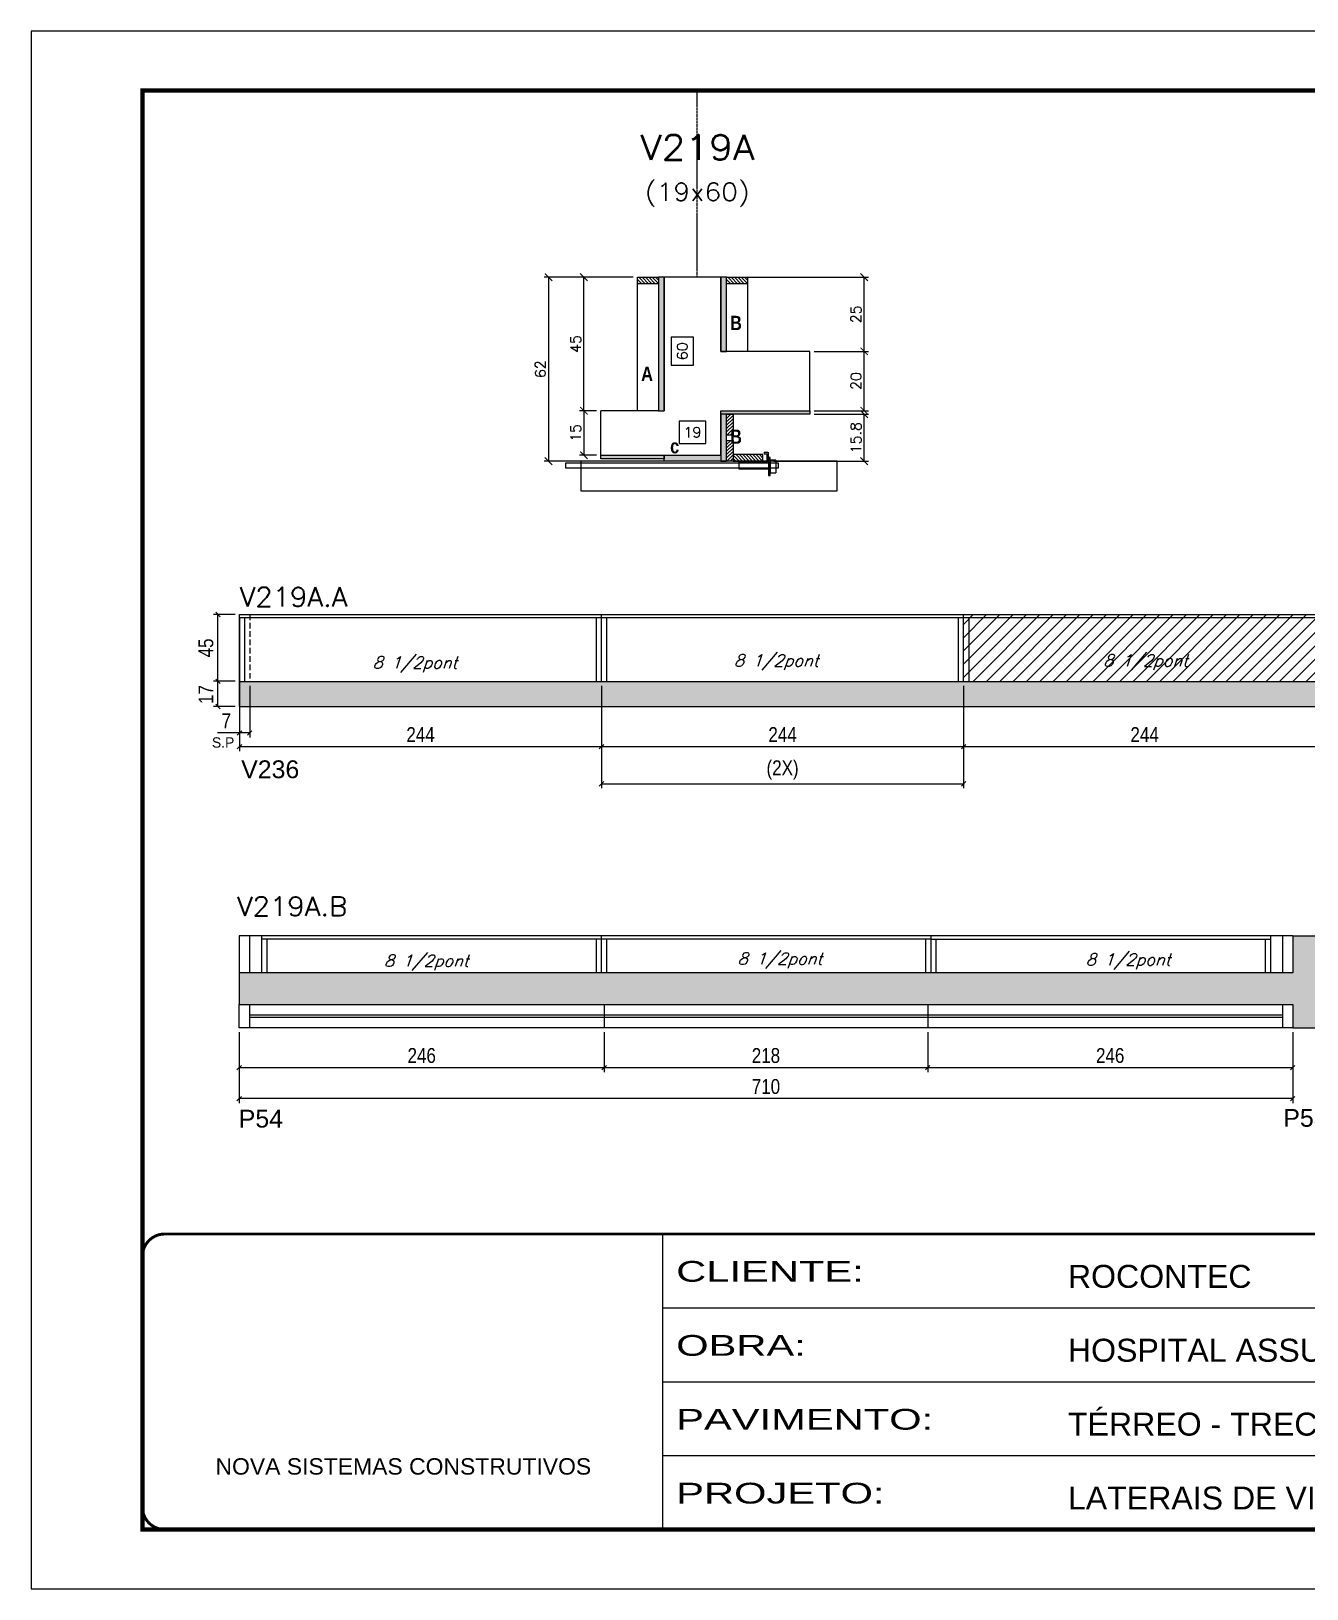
# Model space of a CAD drawing. Extents: x 137137 to 143418, y 10464 to 34486.
# Drawn here: x 138736 to 139596, y 29990 to 31040 of the extents above; entities that cross this region are included whole.
import ezdxf
from ezdxf.enums import TextEntityAlignment as Align

# ---------------------------------------------------------------- set-up
doc = ezdxf.new("R2010")
doc.units = 0
for name, pattern in [('CONTINUO', [0]), ('DASHED', [0.75, 0.5, -0.25]), ('HIDDEN', [0.375, 0.25, -0.125])]:
    doc.linetypes.add(name, pattern=pattern)
for name, color, linetype in [('5', 5, 'Continuous'), ('barrote', 251, 'Continuous'), ('COTA', 241, 'Continuous'), ('Cota Seção (2x)', 4, 'Continuous'), ('detalhes', 4, 'Continuous'), ('Painéis', 200, 'Continuous'), ('presilha', 1, 'Continuous'), ('SARR_2.2x7', 40, 'Continuous'), ('SARR_3.5x7', 81, 'Continuous'), ('texto', 7, 'Continuous'), ('Texto de Titulo', 7, 'Continuous'), ('Texto Qtd Sarr', 242, 'Continuous')]:
    doc.layers.add(name, color=color, linetype=linetype)
for name, color, linetype, lineweight in [('CONCRETO', 251, 'Continuous', 25), ('Folhas', 255, 'Continuous', 9), ('Hachura', 251, 'Continuous', 9), ('Madeira', 126, 'Continuous', 18), ('Sarr 2.2x7', 40, 'Continuous', 9), ('SARRAFO DE PRESSAO', 251, 'DASHED', 9), ('SCO-___-LAJ', 2, 'Continuous', 0), ('Texto Seção', 7, 'Continuous', 15)]:
    doc.layers.add(name, color=color, linetype=linetype, lineweight=lineweight)
doc.styles.add('ARIAL', font='arial.ttf')
doc.styles.add('COTA TECNICA', font='techl___.ttf', dxfattribs={"height": 10})
doc.styles.add('REGUA-120', font='ROMANS.shx', dxfattribs={"height": 15})
doc.styles.add('Romans', font='romans.shx')
doc.styles.add('ROMAS860', font='ROMAS860.SHX')
doc.styles.get("Standard").update_dxf_attribs({"font": 'arial.ttf'})
doc.styles.add('TECNICA', font='techb___.ttf', dxfattribs={"height": 10})
doc.styles.add('Tecnologia', font='')
doc.styles.get('Tecnologia').set_extended_font_data('Forgotten Futurist')
doc.dimstyles.new('Cota Seção (2x)', dxfattribs={"dimtxt": 7, "dimasz": 5, "dimexe": 3, "dimexo": 3, "dimgap": 2, "dimtad": 3, "dimdec": 1, "dimlfac": 0.5, "dimzin": 12, "dimdsep": 46, "dimtxsty": 'Romans', "dimblk": 'ARCHTICK', "dimcen": 0, "dimclrd": 4, "dimclre": 4, "dimclrt": 1, "dimadec": 1, "dimazin": 3, "dimtfac": 1, "dimtdec": 1, "dimtmove": 0, "dimatfit": 3, "dimldrblk": 'OBLIQUE', "dimfxl": 1, "dimtolj": 1, "dimtzin": 12, "dimarcsym": 0})
doc.dimstyles.new('Cota Seção interna', dxfattribs={"dimtxt": 7, "dimasz": 6, "dimexe": 0.18, "dimexo": 2, "dimgap": -4, "dimtad": 3, "dimdec": 1, "dimlfac": 0.5, "dimzin": 12, "dimdsep": 46, "dimtxsty": 'Romans', "dimblk": 'ARCHTICK', "dimcen": 0.09, "dimse1": 1, "dimse2": 1, "dimsd1": 1, "dimsd2": 1, "dimclrd": 180, "dimclre": 5, "dimclrt": 1, "dimadec": 0, "dimazin": 3, "dimtfac": 1, "dimtdec": 1, "dimtofl": 0, "dimtmove": 0, "dimatfit": 3, "dimldrblk": 'ARCHTICK', "dimfxl": 1, "dimtolj": 1, "dimtzin": 0, "dimarcsym": 0})
doc.dimstyles.new('PAINEL', dxfattribs={"dimtxt": 10, "dimasz": 3, "dimexe": 3, "dimexo": 3, "dimgap": 3, "dimtad": 1, "dimdec": 1, "dimzin": 12, "dimdsep": 46, "dimtxsty": 'COTA TECNICA', "dimblk1": 'OBLIQUE', "dimblk2": 'OBLIQUE', "dimsah": 1, "dimcen": 0.9, "dimclrd": 4, "dimclre": 4, "dimclrt": 240, "dimadec": 1, "dimazin": 3, "dimtfac": 1, "dimtdec": 1, "dimtmove": 0, "dimatfit": 3, "dimfxl": 1, "dimtolj": 1, "dimtzin": 12, "dimarcsym": 0})

# ---------------------------------------------------------------- blocks, each defined once
blk = doc.blocks.new('9999999999')
at = {"color": 30, "linetype": 'CONTINUO'}
for p, q in [((98564.6, 34230.2), (98564.6, 34429.4)), ((98564.6, 34379.6), (99584, 34379.6)), ((98564.6, 34329.8), (99488, 34329.8)), ((98564.6, 34280), (99488, 34280))]:
    blk.add_line(p, q, dxfattribs=at)
at = {"color": 30, "linetype": 'CONTINUO', "const_width": 2}
blk.add_lwpolyline([(99584, 34230.2), (99584, 34414.4, 0.414214), (99569, 34429.4), (98229, 34429.4, 0.414214), (98214, 34414.4), (98214, 34245.2, 0.414214), (98229, 34230.2), (99584, 34230.2)], format="xyb", dxfattribs=at)
at = {"layer": 'Folhas'}
blk.add_lwpolyline([(98139, 34190.2), (99624, 34190.2), (99624, 35240.2), (98139, 35240.2)], close=True, dxfattribs=at)
at = {"layer": 'Folhas', "color": 30, "const_width": 3}
blk.add_lwpolyline([(98214, 34230.2), (99584, 34230.2), (99584, 35200.2), (98214, 35200.2)], close=True, dxfattribs=at)
at = {"color": 7, "linetype": 'Continuous', "ltscale": 5, "style": 'ARIAL'}
for s, height, p in [('ROCONTEC', 15.48, (98837.7, 34393.1)), ('HOSPITAL ASSUNÇÃO', 15.483, (98837.7, 34343.3)), ('TÉRREO - TRECHO III', 15.483, (98837.7, 34293.5)), ('NOVA SISTEMAS CONSTRUTIVOS', 11.059, (98263.2, 34267.2)), ('LATERAIS DE VIGAS', 15.483, (98837.7, 34243.7))]:
    blk.add_text(s, height=height, dxfattribs=at).set_placement(p)
at = {"layer": 'Folhas', "color": 7, "style": 'Tecnologia', "width": 1.5}
for s, p in [('CLIENTE:', (98573.7, 34397.2)), ('OBRA:', (98573.7, 34347.3)), ('PAVIMENTO:', (98573.7, 34297.5)), ('PROJETO:', (98573.7, 34247.7))]:
    blk.add_text(s, height=14, dxfattribs=at).set_placement(p)
blk = doc.blocks.new('titulo1')
at = {"layer": 'Defpoints', "color": 252, "linetype": 'HIDDEN', "ltscale": 2}
blk.add_line((0, 0), (0, 125), dxfattribs=at)
at = {"layer": 'Defpoints', "style": 'Romans', "oblique": 15}
blk.add_attdef('FOLHA', text='', height=10, dxfattribs=at).set_placement((0, 15.6), align=Align.MIDDLE_CENTER)
at = {"layer": 'Texto Qtd Sarr', "color": 3, "style": 'Romans', "oblique": 15}
for tag, height, p in [('TITULO', 17, (0, 71.4)), ('SEÇÃO', 12, (0, 41.5))]:
    blk.add_attdef(tag, text='', height=height, dxfattribs=at).set_placement(p, align=Align.MIDDLE_CENTER)
blk = doc.blocks.new('_ArchTick')
at = {"color": 0, "linetype": 'ByBlock', "const_width": 0.15}
blk.add_lwpolyline([(-0.5, -0.5), (0.5, 0.5)], dxfattribs=at)
blk = doc.blocks.new('*D5531')
at = {"layer": 'COTA', "color": 4, "lineweight": -2, "transparency": 16777216}
for p, q in [((139263.5, 30781.8), (139300.2, 30781.8)), ((139297.2, 30750.2), (139297.2, 30781.8)), ((139236.3, 30750.2), (139300.2, 30750.2))]:
    blk.add_line(p, q, dxfattribs=at)
at = {"layer": 'Defpoints', "color": 0, "transparency": 16777216}
for p in [(139260.5, 30781.8), (139297.2, 30781.8), (139233.3, 30750.2)]:
    blk.add_point(p, dxfattribs=at)
at = {"layer": 'COTA', "color": 4, "lineweight": -2, "transparency": 16777216, "xscale": 5, "yscale": 5, "zscale": 5}
for p, rotation in [((139297.2, 30781.8), 90), ((139297.2, 30750.2), 270)]:
    blk.add_blockref('_ArchTick', p, dxfattribs=dict(at, rotation=rotation))
at = {"layer": 'COTA', "color": 1, "transparency": 16777216, "insert": (139291.7, 30766), "char_height": 7, "attachment_point": 5, "rotation": 90, "style": 'Romans'}
blk.add_mtext('\\A1;15.8', dxfattribs=at)
blk = doc.blocks.new('_Oblique')
at = {"color": 0, "linetype": 'ByBlock', "lineweight": -2}
blk.add_line((-0.5, -0.5), (0.5, 0.5), dxfattribs=at)
blk = doc.blocks.new('*D5532')
at = {"layer": 'COTA', "color": 4, "lineweight": -2, "transparency": 16777216}
for p, q in [((139263.5, 30824.2), (139300.2, 30824.2)), ((139297.2, 30784.2), (139297.2, 30824.2)), ((139263.5, 30784.2), (139300.2, 30784.2))]:
    blk.add_line(p, q, dxfattribs=at)
at = {"layer": 'Defpoints', "color": 0, "transparency": 16777216}
for p in [(139260.5, 30824.2), (139297.2, 30824.2), (139260.5, 30784.2)]:
    blk.add_point(p, dxfattribs=at)
at = {"layer": 'COTA', "color": 4, "lineweight": -2, "transparency": 16777216, "xscale": 5, "yscale": 5, "zscale": 5}
for p, rotation in [((139297.2, 30824.2), 90), ((139297.2, 30784.2), 270)]:
    blk.add_blockref('_ArchTick', p, dxfattribs=dict(at, rotation=rotation))
at = {"layer": 'COTA', "color": 1, "transparency": 16777216, "insert": (139291.7, 30804.2), "char_height": 7, "attachment_point": 5, "rotation": 90, "style": 'Romans'}
blk.add_mtext('\\A1;20', dxfattribs=at)
blk = doc.blocks.new('*D5533')
at = {"layer": 'Cota Seção (2x)', "color": 180, "lineweight": -2, "transparency": 16777216}
for p, q in [((139182.1, 30833.8), (139167.1, 30833.8)), ((139167.1, 30833.8), (139167.1, 30814.8)), ((139182.1, 30814.8), (139182.1, 30833.8)), ((139167.1, 30814.8), (139182.1, 30814.8))]:
    blk.add_line(p, q, dxfattribs=at)
at = {"layer": 'Defpoints', "color": 0, "transparency": 16777216}
for p in [(139186.1, 30874.2), (139200.5, 30874.2), (139200.5, 30754.2)]:
    blk.add_point(p, dxfattribs=at)
at = {"layer": 'Cota Seção (2x)', "color": 1, "transparency": 16777216, "insert": (139174.6, 30824.3), "char_height": 7, "attachment_point": 5, "rotation": 90, "style": 'Romans'}
blk.add_mtext('\\A1;60', dxfattribs=at)
blk = doc.blocks.new('PRESILHA METÁLICA 1')
at = {"layer": 'presilha'}
for p, q in [((7.5, 10.6), (7.5, 19.9)), ((12, 21), (8.6, 21)), ((9, 11.6), (9, 18.9)), ((12, 19.5), (9.6, 19.5)), ((12, 21), (12, 19.5)), ((0, 13), (6, 13)), ((0, 13), (0, 0)), ((6, 0), (0, 0)), ((6, 15.5), (7.5, 15.5)), ((6, -2.5), (6, 15.5)), ((6, 13), (6, 0)), ((7.5, 15.5), (7.5, -2.5)), ((37.5, 4.1), (7.5, 4.1)), ((37.5, 11), (9.6, 11)), ((37.5, 11), (37.5, 4.1)), ((7.5, -2.5), (6, -2.5))]:
    blk.add_line(p, q, dxfattribs=at)
for centre, radius, start, end in [((8.6, 19.9), 1.14, 90, 180), ((9.6, 18.9), 0.57, 90, 180), ((9.6, 11.6), 0.57, 180, 270)]:
    blk.add_arc(centre, radius, start, end, dxfattribs=at)
blk = doc.blocks.new('*D5529')
at = {"layer": 'Cota Seção (2x)', "color": 180, "lineweight": -2, "transparency": 16777216}
for p, q in [((139190.5, 30777.2), (139172.5, 30777.2)), ((139172.5, 30777.2), (139172.5, 30762.2)), ((139190.5, 30762.2), (139190.5, 30777.2)), ((139172.5, 30762.2), (139190.5, 30762.2))]:
    blk.add_line(p, q, dxfattribs=at)
at = {"layer": 'Defpoints', "color": 0, "transparency": 16777216}
for p in [(139200.5, 30758.2), (139162.5, 30750.2), (139200.5, 30750.2)]:
    blk.add_point(p, dxfattribs=at)
at = {"layer": 'Cota Seção (2x)', "color": 1, "transparency": 16777216, "insert": (139181.5, 30769.7), "char_height": 7, "attachment_point": 5, "style": 'Romans'}
blk.add_mtext('\\A1;19', dxfattribs=at)
blk = doc.blocks.new('*D5530')
at = {"layer": 'COTA', "color": 4, "lineweight": -2, "transparency": 16777216}
for p, q in [((139141.5, 30874.2), (139081.5, 30874.2)), ((139084.5, 30874.2), (139084.5, 30750.2)), ((139141.5, 30750.2), (139081.5, 30750.2))]:
    blk.add_line(p, q, dxfattribs=at)
at = {"layer": 'Defpoints', "color": 0, "transparency": 16777216}
for p in [(139144.5, 30874.2), (139084.5, 30750.2), (139144.5, 30750.2)]:
    blk.add_point(p, dxfattribs=at)
at = {"layer": 'COTA', "color": 4, "lineweight": -2, "transparency": 16777216, "xscale": 5, "yscale": 5, "zscale": 5}
for p, rotation in [((139084.5, 30874.2), 90), ((139084.5, 30750.2), 270)]:
    blk.add_blockref('_ArchTick', p, dxfattribs=dict(at, rotation=rotation))
at = {"layer": 'COTA', "color": 1, "transparency": 16777216, "insert": (139079, 30812.2), "char_height": 7, "attachment_point": 5, "rotation": 90, "style": 'Romans'}
blk.add_mtext('\\A1;62', dxfattribs=at)
blk = doc.blocks.new('*D5534')
at = {"layer": 'COTA', "color": 4, "lineweight": -2, "transparency": 16777216}
for p, q in [((139207.5, 30874.2), (139300.2, 30874.2)), ((139297.2, 30824.2), (139297.2, 30874.2)), ((139263.5, 30824.2), (139300.2, 30824.2))]:
    blk.add_line(p, q, dxfattribs=at)
at = {"layer": 'Defpoints', "color": 0, "transparency": 16777216}
for p in [(139204.5, 30874.2), (139297.2, 30874.2), (139260.5, 30824.2)]:
    blk.add_point(p, dxfattribs=at)
at = {"layer": 'COTA', "color": 4, "lineweight": -2, "transparency": 16777216, "xscale": 5, "yscale": 5, "zscale": 5}
for p, rotation in [((139297.2, 30874.2), 90), ((139297.2, 30824.2), 270)]:
    blk.add_blockref('_ArchTick', p, dxfattribs=dict(at, rotation=rotation))
at = {"layer": 'COTA', "color": 1, "transparency": 16777216, "insert": (139291.7, 30849.2), "char_height": 7, "attachment_point": 5, "rotation": 90, "style": 'Romans'}
blk.add_mtext('\\A1;25', dxfattribs=at)
blk = doc.blocks.new('*D5535')
at = {"layer": 'COTA', "color": 4, "lineweight": -2, "transparency": 16777216}
for p, q in [((139141.5, 30874.2), (139105.3, 30874.2)), ((139108.3, 30784.2), (139108.3, 30874.2)), ((139116.8, 30784.2), (139105.3, 30784.2))]:
    blk.add_line(p, q, dxfattribs=at)
at = {"layer": 'Defpoints', "color": 0, "transparency": 16777216}
for p in [(139108.3, 30874.2), (139144.5, 30874.2), (139119.8, 30784.2)]:
    blk.add_point(p, dxfattribs=at)
at = {"layer": 'COTA', "color": 4, "lineweight": -2, "transparency": 16777216, "xscale": 5, "yscale": 5, "zscale": 5}
for p, rotation in [((139108.3, 30874.2), 90), ((139108.3, 30784.2), 270)]:
    blk.add_blockref('_ArchTick', p, dxfattribs=dict(at, rotation=rotation))
at = {"layer": 'COTA', "color": 1, "transparency": 16777216, "insert": (139102.8, 30829.2), "char_height": 7, "attachment_point": 5, "rotation": 90, "style": 'Romans'}
blk.add_mtext('\\A1;45', dxfattribs=at)
blk = doc.blocks.new('*D5536')
at = {"layer": 'COTA', "color": 4, "linetype": 'ByBlock', "lineweight": -2, "transparency": 16777216}
for p, q in [((138876.2, 30611.2), (138876.2, 30554.8)), ((139120.2, 30598.8), (139120.2, 30554.8)), ((138876.2, 30557.8), (139120.2, 30557.8))]:
    blk.add_line(p, q, dxfattribs=at)
at = {"layer": 'Defpoints', "color": 0, "linetype": 'ByBlock', "transparency": 16777216}
for p in [(138876.2, 30614.2), (139120.2, 30601.8), (139120.2, 30557.8)]:
    blk.add_point(p, dxfattribs=at)
at = {"layer": 'COTA', "color": 4, "linetype": 'ByBlock', "lineweight": -2, "transparency": 16777216, "xscale": 3, "yscale": 3, "zscale": 3, "rotation": 180}
blk.add_blockref('_Oblique', (138876.2, 30557.8), dxfattribs=at)
at = {"layer": 'COTA', "color": 4, "linetype": 'ByBlock', "lineweight": -2, "transparency": 16777216, "xscale": 3, "yscale": 3, "zscale": 3}
blk.add_blockref('_Oblique', (139120.2, 30557.8), dxfattribs=at)
at = {"layer": 'COTA', "color": 240, "linetype": 'ByBlock', "transparency": 16777216, "insert": (138998.2, 30565.9), "char_height": 10, "attachment_point": 5, "style": 'COTA TECNICA'}
blk.add_mtext('\\A1;244', dxfattribs=at)
blk = doc.blocks.new('*D5537')
at = {"layer": 'COTA', "color": 4, "linetype": 'ByBlock', "lineweight": -2, "transparency": 16777216}
for p, q in [((139120.2, 30598.8), (139120.2, 30554.8)), ((139364.2, 30598.8), (139364.2, 30554.8)), ((139120.2, 30557.8), (139364.2, 30557.8))]:
    blk.add_line(p, q, dxfattribs=at)
at = {"layer": 'Defpoints', "color": 0, "linetype": 'ByBlock', "transparency": 16777216}
for p in [(139120.2, 30601.8), (139364.2, 30601.8), (139364.2, 30557.8)]:
    blk.add_point(p, dxfattribs=at)
at = {"layer": 'COTA', "color": 4, "linetype": 'ByBlock', "lineweight": -2, "transparency": 16777216, "xscale": 3, "yscale": 3, "zscale": 3, "rotation": 180}
blk.add_blockref('_Oblique', (139120.2, 30557.8), dxfattribs=at)
at = {"layer": 'COTA', "color": 4, "linetype": 'ByBlock', "lineweight": -2, "transparency": 16777216, "xscale": 3, "yscale": 3, "zscale": 3}
blk.add_blockref('_Oblique', (139364.2, 30557.8), dxfattribs=at)
at = {"layer": 'COTA', "color": 240, "linetype": 'ByBlock', "transparency": 16777216, "insert": (139242.2, 30565.9), "char_height": 10, "attachment_point": 5, "style": 'COTA TECNICA'}
blk.add_mtext('\\A1;244', dxfattribs=at)
blk = doc.blocks.new('*D5538')
at = {"layer": 'COTA', "color": 4, "linetype": 'ByBlock', "lineweight": -2, "transparency": 16777216}
for p, q in [((138873.2, 30646.8), (138858.7, 30646.8)), ((138861.7, 30601.8), (138861.7, 30646.8)), ((138873.2, 30601.8), (138858.7, 30601.8))]:
    blk.add_line(p, q, dxfattribs=at)
at = {"layer": 'Defpoints', "color": 0, "linetype": 'ByBlock', "transparency": 16777216}
for p in [(138861.7, 30646.8), (138876.2, 30646.8), (138876.2, 30601.8)]:
    blk.add_point(p, dxfattribs=at)
at = {"layer": 'COTA', "color": 4, "linetype": 'ByBlock', "lineweight": -2, "transparency": 16777216, "xscale": 3, "yscale": 3, "zscale": 3}
for p, rotation in [((138861.7, 30646.8), 90), ((138861.7, 30601.8), 270)]:
    blk.add_blockref('_Oblique', p, dxfattribs=dict(at, rotation=rotation))
at = {"layer": 'COTA', "color": 240, "linetype": 'ByBlock', "transparency": 16777216, "insert": (138853.6, 30624.3), "char_height": 10, "attachment_point": 5, "rotation": 90, "style": 'COTA TECNICA'}
blk.add_mtext('\\A1;45', dxfattribs=at)
blk = doc.blocks.new('*D5539')
at = {"layer": 'COTA', "color": 4, "linetype": 'ByBlock', "lineweight": -2, "transparency": 16777216}
for p, q in [((138873.2, 30601.8), (138858.7, 30601.8)), ((138861.7, 30584.8), (138861.7, 30601.8)), ((138873.2, 30584.8), (138858.7, 30584.8))]:
    blk.add_line(p, q, dxfattribs=at)
at = {"layer": 'Defpoints', "color": 0, "linetype": 'ByBlock', "transparency": 16777216}
for p in [(138861.7, 30601.8), (138876.2, 30601.8), (138876.2, 30584.8)]:
    blk.add_point(p, dxfattribs=at)
at = {"layer": 'COTA', "color": 4, "linetype": 'ByBlock', "lineweight": -2, "transparency": 16777216, "xscale": 3, "yscale": 3, "zscale": 3}
for p, rotation in [((138861.7, 30601.8), 90), ((138861.7, 30584.8), 270)]:
    blk.add_blockref('_Oblique', p, dxfattribs=dict(at, rotation=rotation))
at = {"layer": 'COTA', "color": 240, "linetype": 'ByBlock', "transparency": 16777216, "insert": (138853.6, 30592.9), "char_height": 10, "attachment_point": 5, "rotation": 90, "style": 'COTA TECNICA'}
blk.add_mtext('\\A1;17', dxfattribs=at)
blk = doc.blocks.new('*D5540')
at = {"layer": 'COTA', "color": 4, "lineweight": -2, "ltscale": 25, "transparency": 16777216}
for p, q in [((139120.2, 30598.8), (139120.2, 30529.7)), ((139364.2, 30598.8), (139364.2, 30529.7)), ((139120.2, 30532.7), (139364.2, 30532.7))]:
    blk.add_line(p, q, dxfattribs=at)
at = {"layer": 'Defpoints', "color": 0, "ltscale": 25, "transparency": 16777216}
for p in [(139120.2, 30601.8), (139364.2, 30601.8), (139364.2, 30532.7)]:
    blk.add_point(p, dxfattribs=at)
at = {"layer": 'COTA', "color": 4, "lineweight": -2, "ltscale": 25, "transparency": 16777216, "xscale": 3, "yscale": 3, "zscale": 3, "rotation": 180}
blk.add_blockref('_Oblique', (139120.2, 30532.7), dxfattribs=at)
at = {"layer": 'COTA', "color": 4, "lineweight": -2, "ltscale": 25, "transparency": 16777216, "xscale": 3, "yscale": 3, "zscale": 3}
blk.add_blockref('_Oblique', (139364.2, 30532.7), dxfattribs=at)
at = {"layer": 'COTA', "color": 240, "ltscale": 25, "transparency": 16777216, "insert": (139242.2, 30542), "char_height": 10, "attachment_point": 5, "style": 'COTA TECNICA'}
blk.add_mtext('\\A1;(2X)', dxfattribs=at)
blk = doc.blocks.new('*D5542')
at = {"layer": 'COTA', "color": 4, "lineweight": -2, "ltscale": 25, "transparency": 16777216}
for p, q in [((138876.2, 30598.8), (138876.2, 30564)), ((138883.1, 30598.8), (138883.1, 30564)), ((138876.2, 30567), (138861.4, 30567)), ((138883.1, 30567), (138876.2, 30567))]:
    blk.add_line(p, q, dxfattribs=at)
at = {"layer": 'Defpoints', "color": 0, "ltscale": 25, "transparency": 16777216}
for p in [(138876.2, 30601.8), (138883.1, 30601.8), (138876.2, 30567)]:
    blk.add_point(p, dxfattribs=at)
at = {"layer": 'COTA', "color": 4, "lineweight": -2, "ltscale": 25, "transparency": 16777216, "xscale": 3, "yscale": 3, "zscale": 3, "rotation": 180}
blk.add_blockref('_Oblique', (138876.2, 30567), dxfattribs=at)
at = {"layer": 'COTA', "color": 4, "lineweight": -2, "ltscale": 25, "transparency": 16777216, "xscale": 3, "yscale": 3, "zscale": 3}
blk.add_blockref('_Oblique', (138883.1, 30567), dxfattribs=at)
at = {"layer": 'COTA', "color": 240, "ltscale": 25, "transparency": 16777216, "insert": (138867.3, 30575.1), "char_height": 10, "attachment_point": 5, "style": 'COTA TECNICA'}
blk.add_mtext('\\A1;7', dxfattribs=at)
blk = doc.blocks.new('*D5544')
at = {"layer": 'COTA', "color": 4, "lineweight": -2, "ltscale": 25, "transparency": 16777216}
for p, q in [((138876, 30365.2), (138876, 30338.4)), ((139122, 30365.2), (139122, 30338.4)), ((138876, 30341.4), (139122, 30341.4))]:
    blk.add_line(p, q, dxfattribs=at)
at = {"layer": 'Defpoints', "color": 0, "ltscale": 25, "transparency": 16777216}
for p in [(138876, 30368.2), (139122, 30368.2), (139122, 30341.4)]:
    blk.add_point(p, dxfattribs=at)
at = {"layer": 'COTA', "color": 4, "lineweight": -2, "ltscale": 25, "transparency": 16777216, "xscale": 3, "yscale": 3, "zscale": 3, "rotation": 180}
blk.add_blockref('_Oblique', (138876, 30341.4), dxfattribs=at)
at = {"layer": 'COTA', "color": 4, "lineweight": -2, "ltscale": 25, "transparency": 16777216, "xscale": 3, "yscale": 3, "zscale": 3}
blk.add_blockref('_Oblique', (139122, 30341.4), dxfattribs=at)
at = {"layer": 'COTA', "color": 240, "ltscale": 25, "transparency": 16777216, "insert": (138999, 30349.5), "char_height": 10, "attachment_point": 5, "style": 'COTA TECNICA'}
blk.add_mtext('\\A1;246', dxfattribs=at)
blk = doc.blocks.new('*D5545')
at = {"layer": 'COTA', "color": 4, "lineweight": -2, "ltscale": 25, "transparency": 16777216}
for p, q in [((139122, 30365.2), (139122, 30338.4)), ((139340, 30365.2), (139340, 30338.4)), ((139122, 30341.4), (139340, 30341.4))]:
    blk.add_line(p, q, dxfattribs=at)
at = {"layer": 'Defpoints', "color": 0, "ltscale": 25, "transparency": 16777216}
for p in [(139122, 30368.2), (139340, 30368.2), (139340, 30341.4)]:
    blk.add_point(p, dxfattribs=at)
at = {"layer": 'COTA', "color": 4, "lineweight": -2, "ltscale": 25, "transparency": 16777216, "xscale": 3, "yscale": 3, "zscale": 3, "rotation": 180}
blk.add_blockref('_Oblique', (139122, 30341.4), dxfattribs=at)
at = {"layer": 'COTA', "color": 4, "lineweight": -2, "ltscale": 25, "transparency": 16777216, "xscale": 3, "yscale": 3, "zscale": 3}
blk.add_blockref('_Oblique', (139340, 30341.4), dxfattribs=at)
at = {"layer": 'COTA', "color": 240, "ltscale": 25, "transparency": 16777216, "insert": (139231, 30349.5), "char_height": 10, "attachment_point": 5, "style": 'COTA TECNICA'}
blk.add_mtext('\\A1;218', dxfattribs=at)
blk = doc.blocks.new('*D5543')
at = {"layer": 'COTA', "color": 4, "lineweight": -2, "ltscale": 25, "transparency": 16777216}
for p, q in [((139340, 30365.2), (139340, 30338.4)), ((139586, 30365.2), (139586, 30338.4)), ((139340, 30341.4), (139586, 30341.4))]:
    blk.add_line(p, q, dxfattribs=at)
at = {"layer": 'Defpoints', "color": 0, "ltscale": 25, "transparency": 16777216}
for p in [(139340, 30368.2), (139586, 30368.2), (139586, 30341.4)]:
    blk.add_point(p, dxfattribs=at)
at = {"layer": 'COTA', "color": 4, "lineweight": -2, "ltscale": 25, "transparency": 16777216, "xscale": 3, "yscale": 3, "zscale": 3, "rotation": 180}
blk.add_blockref('_Oblique', (139340, 30341.4), dxfattribs=at)
at = {"layer": 'COTA', "color": 4, "lineweight": -2, "ltscale": 25, "transparency": 16777216, "xscale": 3, "yscale": 3, "zscale": 3}
blk.add_blockref('_Oblique', (139586, 30341.4), dxfattribs=at)
at = {"layer": 'COTA', "color": 240, "ltscale": 25, "transparency": 16777216, "insert": (139463, 30349.5), "char_height": 10, "attachment_point": 5, "style": 'COTA TECNICA'}
blk.add_mtext('\\A1;246', dxfattribs=at)
blk = doc.blocks.new('*D5546')
at = {"layer": 'COTA', "color": 4, "lineweight": -2, "transparency": 16777216}
for p, q in [((139116.8, 30784.2), (139105.3, 30784.2)), ((139108.3, 30784.2), (139108.3, 30754.2)), ((139116.8, 30754.2), (139105.3, 30754.2))]:
    blk.add_line(p, q, dxfattribs=at)
at = {"layer": 'Defpoints', "color": 0, "transparency": 16777216}
for p in [(139119.8, 30784.2), (139108.3, 30754.2), (139119.8, 30754.2)]:
    blk.add_point(p, dxfattribs=at)
at = {"layer": 'COTA', "color": 4, "lineweight": -2, "transparency": 16777216, "xscale": 5, "yscale": 5, "zscale": 5}
for p, rotation in [((139108.3, 30784.2), 90), ((139108.3, 30754.2), 270)]:
    blk.add_blockref('_ArchTick', p, dxfattribs=dict(at, rotation=rotation))
at = {"layer": 'COTA', "color": 1, "transparency": 16777216, "insert": (139102.8, 30769.2), "char_height": 7, "attachment_point": 5, "rotation": 90, "style": 'Romans'}
blk.add_mtext('\\A1;15', dxfattribs=at)
blk = doc.blocks.new('*D5560')
at = {"layer": 'COTA', "color": 4, "lineweight": -2, "ltscale": 25, "transparency": 16777216}
for p, q in [((139364.2, 30598.8), (139364.2, 30554.8)), ((139608.2, 30598.8), (139608.2, 30554.8)), ((139364.2, 30557.8), (139608.2, 30557.8))]:
    blk.add_line(p, q, dxfattribs=at)
at = {"layer": 'Defpoints', "color": 0, "ltscale": 25, "transparency": 16777216}
for p in [(139364.2, 30601.8), (139608.2, 30601.8), (139608.2, 30557.8)]:
    blk.add_point(p, dxfattribs=at)
at = {"layer": 'COTA', "color": 4, "lineweight": -2, "ltscale": 25, "transparency": 16777216, "xscale": 3, "yscale": 3, "zscale": 3, "rotation": 180}
blk.add_blockref('_Oblique', (139364.2, 30557.8), dxfattribs=at)
at = {"layer": 'COTA', "color": 4, "lineweight": -2, "ltscale": 25, "transparency": 16777216, "xscale": 3, "yscale": 3, "zscale": 3}
blk.add_blockref('_Oblique', (139608.2, 30557.8), dxfattribs=at)
at = {"layer": 'COTA', "color": 240, "ltscale": 25, "transparency": 16777216, "insert": (139486.2, 30565.9), "char_height": 10, "attachment_point": 5, "style": 'COTA TECNICA'}
blk.add_mtext('\\A1;244', dxfattribs=at)
blk = doc.blocks.new('*D6299')
at = {"layer": 'Defpoints', "color": 0, "ltscale": 25, "transparency": 16777216}
for p in [(138876, 30368.2), (139586, 30368.2), (138876, 30320.5)]:
    blk.add_point(p, dxfattribs=at)
at = {"layer": 'Painéis', "color": 4, "lineweight": -2, "ltscale": 25, "transparency": 16777216}
for p, q in [((138876, 30365.2), (138876, 30317.5)), ((139586, 30365.2), (139586, 30317.5)), ((139586, 30320.5), (138876, 30320.5))]:
    blk.add_line(p, q, dxfattribs=at)
at = {"layer": 'Painéis', "color": 4, "lineweight": -2, "ltscale": 25, "transparency": 16777216, "xscale": 3, "yscale": 3, "zscale": 3, "rotation": 180}
blk.add_blockref('_Oblique', (138876, 30320.5), dxfattribs=at)
at = {"layer": 'Painéis', "color": 4, "lineweight": -2, "ltscale": 25, "transparency": 16777216, "xscale": 3, "yscale": 3, "zscale": 3}
blk.add_blockref('_Oblique', (139586, 30320.5), dxfattribs=at)
at = {"layer": 'Painéis', "color": 240, "ltscale": 25, "transparency": 16777216, "insert": (139231, 30328.6), "char_height": 10, "attachment_point": 5, "style": 'COTA TECNICA'}
blk.add_mtext('\\A1;710', dxfattribs=at)

msp = doc.modelspace()

# ---------------------------------------------------------------- hatches: boundary and pattern name
at = {"layer": 'COTA', "linetype": 'ByBlock'}
h = msp.add_hatch(dxfattribs=at)
h.set_pattern_fill('AR-CONC', color=256, scale=0.03)
h.paths.add_polyline_path([(138876.15, 30601.77), (138876.15, 30584.77), (139786.65, 30584.77), (139786.65, 30610.77), (139763.65, 30610.77), (139763.65, 30601.77)])
h = msp.add_hatch(dxfattribs=at)
h.set_pattern_fill('AR-CONC', color=256, scale=0.03)
h.paths.add_polyline_path([(139950.54, 30405.19), (139605.04, 30405.19), (139605.04, 30430.19), (139586.04, 30430.19), (139586.04, 30405.19), (138876.04, 30405.19), (138876.04, 30383.99), (139052.07, 30383.99), (139586.04, 30383.99), (139586.04, 30368.19), (139605.04, 30368.19), (139605.04, 30383.99), (139950.54, 30383.99)])
at = {"layer": 'Hachura'}
h = msp.add_hatch(dxfattribs=at)
h.set_pattern_fill('ANSI31', color=256, scale=0.5, angle=270, style=0)
h.set_pattern_definition([(315, (162034.5625, 22566.5567), (1.12253202, 1.12253202), [])])
h.paths.add_polyline_path([(139144.5, 30869.8), (139144.5, 30874.2), (139158.5, 30874.2), (139158.5, 30869.8)])
h = msp.add_hatch(color=256, dxfattribs=at)
h.dxf.hatch_style = 1
h.paths.add_polyline_path([(139162.5, 30874.2), (139158.5, 30874.2), (139158.5, 30784.2), (139162.5, 30784.2)])
h = msp.add_hatch(color=256, dxfattribs=at)
h.dxf.hatch_style = 1
h.paths.add_polyline_path([(139204.5, 30874.2), (139200.5, 30874.2), (139200.5, 30824.2), (139204.5, 30824.2)])
h = msp.add_hatch(dxfattribs=at)
h.set_pattern_fill('ANSI31', color=256, scale=0.5, angle=270, style=0)
h.set_pattern_definition([(315, (162094.5625, 22566.5567), (1.12253202, 1.12253202), [])])
h.paths.add_polyline_path([(139204.5, 30869.8), (139204.5, 30874.2), (139218.5, 30874.2), (139218.5, 30869.8)])
h = msp.add_hatch(color=256, dxfattribs=at)
h.dxf.hatch_style = 1
h.paths.add_polyline_path([(139200.5, 30781.8), (139200.5, 30784.2), (139260.5, 30784.2), (139260.5, 30781.8)])
h = msp.add_hatch(color=256, dxfattribs=at)
h.dxf.hatch_style = 1
h.paths.add_polyline_path([(139204.5, 30781.8), (139200.5, 30781.8), (139200.5, 30750.2), (139204.5, 30750.2)])
h = msp.add_hatch(dxfattribs=at)
h.set_pattern_fill('ANSI31', color=256, scale=0.5, angle=180, style=0)
h.set_pattern_definition([(225, (130901.2582, 7891.7398), (1.12253202, -1.12253202), [])])
h.paths.add_polyline_path([(139204.5, 30781.8), (139208.9, 30781.8), (139208.9, 30767.8), (139204.5, 30767.8)])
h = msp.add_hatch(dxfattribs=at)
h.set_pattern_fill('ANSI31', color=256, scale=0.5, angle=180, style=0)
h.set_pattern_definition([(225, (130901.2582, 7874.1398), (1.12253202, -1.12253202), [])])
h.paths.add_polyline_path([(139204.5, 30764.2), (139208.9, 30764.2), (139208.9, 30750.2), (139204.5, 30750.2)])
h = msp.add_hatch(dxfattribs=at)
h.set_pattern_fill('ANSI31', color=256, scale=0.5, angle=270, style=0)
h.set_pattern_definition([(315, (162084.9625, 22520.5567), (1.12253202, 1.12253202), [])])
h.paths.add_polyline_path([(139228.9, 30750.2), (139228.9, 30754.6), (139208.9, 30754.6), (139208.9, 30750.2)])
h = msp.add_hatch(color=256, dxfattribs=at)
h.dxf.hatch_style = 1
h.paths.add_polyline_path([(139119.77, 30751.8), (139119.77, 30754.2), (139162.5, 30754.2), (139162.5, 30751.8)])
h = msp.add_hatch(color=256, dxfattribs=at)
h.dxf.hatch_style = 1
h.paths.add_polyline_path([(139162.5, 30750.2), (139162.5, 30754.2), (139200.5, 30754.2), (139200.5, 30750.2)])
at = {"layer": 'Hachura', "linetype": 'ByBlock'}
h = msp.add_hatch(dxfattribs=at)
h.set_pattern_fill('ANSI31', color=256, scale=2)
h.paths.add_polyline_path([(139608.15, 30646.77), (139364.15, 30646.77), (139364.15, 30601.77), (139608.15, 30601.77)])
h.paths.add_polyline_path([(139450.51, 30606.55), (139518.13, 30606.55), (139523.63, 30622.52), (139456.01, 30622.52)], flags=24)

# ---------------------------------------------------------------- linework, layer by layer
at = {"layer": 'barrote'}
msp.add_lwpolyline([(139106.14, 30730.2), (139279.11, 30730.2), (139279.11, 30750.2), (139106.14, 30750.2)], close=True, dxfattribs=at)
at = {"layer": 'CONCRETO'}
for p, q in [((139200.5, 30874.2), (139162.5, 30874.2)), ((139162.5, 30874.2), (139162.5, 30784.2)), ((139200.5, 30824.2), (139200.5, 30874.2)), ((139260.5, 30824.2), (139200.5, 30824.2)), ((139260.5, 30784.2), (139260.5, 30824.2)), ((139119.77, 30752.6), (139119.77, 30784.2)), ((139144.5, 30784.2), (139119.77, 30784.2)), ((139200.5, 30784.2), (139260.5, 30784.2)), ((139200.5, 30754.2), (139200.5, 30784.2)), ((139162.5, 30754.2), (139200.5, 30754.2))]:
    msp.add_line(p, q, dxfattribs=at)
at = {"layer": 'COTA', "linetype": 'ByBlock'}
for p, q in [((138876.15, 30584.77), (138876.15, 30601.77)), ((138876.15, 30584.77), (139786.65, 30584.77)), ((139586.04, 30430.19), (139605.04, 30430.19)), ((138876.04, 30405.19), (138876.04, 30383.99)), ((139586.04, 30368.19), (139605.04, 30368.19))]:
    msp.add_line(p, q, dxfattribs=at)
at = {"layer": 'Madeira'}
for points in [[(139144.5, 30869.8), (139144.5, 30874.2), (139158.5, 30874.2), (139158.5, 30869.8)], [(139144.5, 30874.2), (139158.5, 30874.2), (139158.5, 30784.2), (139144.5, 30784.2)], [(139204.5, 30869.8), (139204.5, 30874.2), (139218.5, 30874.2), (139218.5, 30869.8)], [(139204.5, 30874.2), (139218.5, 30874.2), (139218.5, 30824.2), (139204.5, 30824.2)], [(139204.5, 30781.8), (139208.9, 30781.8), (139208.9, 30767.8), (139204.5, 30767.8)], [(139204.5, 30764.2), (139208.9, 30764.2), (139208.9, 30750.2), (139204.5, 30750.2)], [(139228.9, 30750.2), (139228.9, 30754.6), (139208.9, 30754.6), (139208.9, 30750.2)]]:
    msp.add_lwpolyline(points, close=True, dxfattribs=at)
at = {"layer": 'Painéis', "linetype": 'ByBlock'}
for p, q in [((138876.15, 30646.77), (139786.65, 30646.77)), ((138876.15, 30601.77), (138876.15, 30646.77)), ((139120.15, 30601.77), (139120.15, 30646.77)), ((139364.15, 30601.77), (139364.15, 30646.77)), ((138876.15, 30601.77), (139763.65, 30601.77)), ((139586.04, 30430.19), (138876.04, 30430.19)), ((138876.04, 30430.19), (138876.04, 30405.19)), ((139120.04, 30430.19), (139120.04, 30405.19)), ((139342.04, 30430.19), (139342.04, 30405.19)), ((139586.04, 30430.19), (139586.04, 30405.19)), ((139586.04, 30405.19), (138876.04, 30405.19)), ((138876.04, 30383.99), (139052.07, 30383.99)), ((138876.04, 30368.19), (138876.04, 30383.99)), ((139052.07, 30383.99), (139586.04, 30383.99)), ((139122.04, 30383.99), (139122.04, 30368.19)), ((139340.04, 30383.99), (139340.04, 30368.19)), ((139586.04, 30383.99), (139586.04, 30368.19)), ((139586.04, 30368.19), (138876.04, 30368.19))]:
    msp.add_line(p, q, dxfattribs=at)
at = {"layer": 'Painéis'}
for points in [[(139162.5, 30874.2), (139158.5, 30874.2), (139158.5, 30784.2), (139162.5, 30784.2)], [(139204.5, 30874.2), (139200.5, 30874.2), (139200.5, 30824.2), (139204.5, 30824.2)], [(139200.5, 30781.8), (139200.5, 30784.2), (139260.5, 30784.2), (139260.5, 30781.8)], [(139204.5, 30781.8), (139200.5, 30781.8), (139200.5, 30750.2), (139204.5, 30750.2)], [(139119.77, 30751.8), (139119.77, 30754.2), (139162.5, 30754.2), (139162.5, 30751.8)], [(139162.5, 30750.2), (139162.5, 30754.2), (139200.5, 30754.2), (139200.5, 30750.2)]]:
    msp.add_lwpolyline(points, close=True, dxfattribs=at)
at = {"layer": 'Sarr 2.2x7'}
for p, q in [((138883.04, 30430.19), (138883.04, 30405.19)), ((139579.04, 30430.19), (139579.04, 30405.19)), ((139120.04, 30427.99), (138891.04, 30427.99)), ((139342.04, 30427.99), (139120.04, 30427.99)), ((139342.04, 30427.99), (139571.04, 30427.99)), ((138883.04, 30383.99), (138883.04, 30368.19)), ((138883.04, 30376.99), (139122.04, 30376.99)), ((139122.04, 30376.99), (139340.04, 30376.99)), ((139340.04, 30376.99), (139579.04, 30376.99)), ((139579.04, 30383.99), (139579.04, 30368.19)), ((139122.04, 30375.19), (138883.04, 30375.19)), ((139340.04, 30375.19), (139122.04, 30375.19)), ((139579.04, 30375.19), (139340.04, 30375.19))]:
    msp.add_line(p, q, dxfattribs=at)
at = {"layer": 'SARR_2.2x7', "linetype": 'Continuous'}
for p, q in [((138876.15, 30644.57), (138876.15, 30646.77)), ((139120.15, 30644.57), (138876.15, 30644.57)), ((139364.15, 30644.57), (139120.15, 30644.57)), ((139608.15, 30644.57), (139364.15, 30644.57))]:
    msp.add_line(p, q, dxfattribs=at)
at = {"layer": 'SARR_2.2x7', "linetype": 'HIDDEN', "ltscale": 15}
msp.add_line((138883.13, 30646.77), (138883.13, 30601.77), dxfattribs=at)
at = {"layer": 'SARR_3.5x7'}
for p, q in [((138876.15, 30644.57), (138876.15, 30601.77)), ((138879.65, 30644.57), (138879.65, 30601.77)), ((139116.65, 30644.57), (139116.65, 30601.77)), ((139123.65, 30644.57), (139123.65, 30601.77)), ((139360.65, 30644.57), (139360.65, 30601.77)), ((139367.65, 30644.57), (139367.65, 30601.77)), ((138891.04, 30430.19), (138891.04, 30405.19)), ((139571.04, 30430.19), (139571.04, 30405.19)), ((138894.54, 30427.99), (138894.54, 30405.19)), ((139116.54, 30427.99), (139116.54, 30405.19)), ((139123.54, 30427.99), (139123.54, 30405.19)), ((139338.54, 30427.99), (139338.54, 30405.19)), ((139345.54, 30427.99), (139345.54, 30405.19)), ((139567.54, 30427.99), (139567.54, 30405.19))]:
    msp.add_line(p, q, dxfattribs=at)
at = {"layer": 'SCO-___-LAJ', "color": 1}
msp.add_lwpolyline([(139239.55, 30748.87), (139095.85, 30748.87), (139095.85, 30745.67), (139239.55, 30745.67)], close=True, dxfattribs=at)

# ---------------------------------------------------------------- block references
at = {"layer": 'presilha', "xscale": -0.6666666666666666, "yscale": 0.6666666666666666, "zscale": 0.6666666666666666}
msp.add_blockref('PRESILHA METÁLICA 1', (139237.77, 30742.23), dxfattribs=at)
at = {"layer": 'SARRAFO DE PRESSAO', "color": 6, "linetype": 'ByBlock'}
msp.add_blockref('9999999999', (40596.81, -4200.15), dxfattribs=at)
at = {"layer": 'Texto Seção'}
ref = msp.add_blockref('titulo1', (139184.74, 30874.2), dxfattribs=at)
ref.add_attrib('TITULO', 'V219A', dxfattribs={"layer": 'Texto de Titulo', "color": 7, "height": 17, "style": 'Romans', "width": 1.1}).set_placement((139184.74, 30961.7), align=Align.MIDDLE_CENTER)
ref.add_attrib('SEÇÃO', '(19x60)', dxfattribs={"layer": 'Texto de Titulo', "color": 7, "height": 12, "style": 'Romans', "width": 1.1}).set_placement((139184.74, 30931.7), align=Align.MIDDLE_CENTER)

# ---------------------------------------------------------------- texts
at = {"layer": '5', "linetype": 'Continuous'}
for s, p in [('V236', (138877.33, 30536.5)), ('P53', (139579.68, 30301.53)), ('P54', (138875.71, 30300.99))]:
    msp.add_text(s, height=12, rotation=0.00004, dxfattribs=at).set_placement(p)
at = {"layer": 'detalhes', "style": 'TECNICA'}
for s, p in [('B', (139206.86, 30838.56)), ('A', (139146.9, 30804.3)), ('B', (139206.86, 30761.9)), ('c', (139166.43, 30755.47))]:
    msp.add_text(s, height=9.6, dxfattribs=at).set_placement(p)
at = {"layer": 'texto', "color": 2, "char_height": 8, "attachment_point": 5, "style": 'Romans'}
for insert in [(138994.46, 30613.15), (139237.95, 30614.54), (139486.88, 30614.54), (139002.09, 30412.12), (139240.42, 30413.52), (139475.06, 30412.98)]:
    msp.add_mtext('{\\Q19;\\C256;8 1/2pont}', dxfattribs=dict(at, insert=insert))
at = {"layer": 'texto', "color": 4, "insert": (138865.17, 30560.52), "char_height": 7, "attachment_point": 5, "style": 'ROMAS860'}
msp.add_mtext('S.P', dxfattribs=at)
at = {"layer": 'Texto Seção', "style": 'REGUA-120', "width": 1.05}
for s, p in [('V219A.A', (138876.32, 30652.15)), ('V219A.B', (138874.52, 30443.63))]:
    msp.add_text(s, height=13, dxfattribs=at).set_placement(p)

# ---------------------------------------------------------------- dimensions: what is measured, and where the dimension line sits
at = {"layer": 'COTA'}
for base, p1, p2, picture, middle in [((139084.53, 30750.2), (139144.5, 30874.2), (139144.5, 30750.2), '*D5530', (139079.03, 30812.2)), ((139108.35, 30874.2), (139119.77, 30784.2), (139144.5, 30874.2), '*D5535', (139102.85, 30829.2)), ((139297.22, 30874.2), (139260.5, 30824.2), (139204.5, 30874.2), '*D5534', (139291.72, 30849.2)), ((139297.22, 30824.2), (139260.5, 30784.2), (139260.5, 30824.2), '*D5532', (139291.72, 30804.2)), ((139108.35, 30754.2), (139119.77, 30784.2), (139119.77, 30754.2), '*D5546', (139102.85, 30769.2)), ((139297.22, 30781.8), (139233.3, 30750.2), (139260.5, 30781.8), '*D5531', (139291.72, 30766))]:
    dim = msp.add_linear_dim(base=base, p1=p1, p2=p2, angle=90, dimstyle='Cota Seção (2x)', dxfattribs=at)
    dim.commit()
    dim.dimension.update_dxf_attribs({"geometry": picture, "text_midpoint": middle})
at = {"layer": 'COTA', "linetype": 'ByBlock'}
dim = msp.add_linear_dim(base=(138861.69, 30646.77), p1=(138876.15, 30601.77), p2=(138876.15, 30646.77), angle=90, dimstyle='PAINEL', dxfattribs=at)
dim.commit()
dim.dimension.update_dxf_attribs({"geometry": '*D5538', "text_midpoint": (138853.58, 30624.27)})
dim = msp.add_linear_dim(base=(139120.15, 30557.82), p1=(138876.15, 30614.22), p2=(139120.15, 30601.77), dimstyle='PAINEL', dxfattribs=at)
dim.commit()
dim.dimension.update_dxf_attribs({"geometry": '*D5536', "text_midpoint": (138998.15, 30565.89)})
dim = msp.add_linear_dim(base=(138861.69, 30601.77), p1=(138876.15, 30584.77), p2=(138876.15, 30601.77), angle=90, dimstyle='PAINEL', dxfattribs=at)
dim.commit()
dim.dimension.update_dxf_attribs({"geometry": '*D5539', "text_midpoint": (138861.69, 30592.87), "dimtype": 160})
at = {"layer": 'COTA', "ltscale": 25}
for base, p1, p2, picture, middle in [((138876.15, 30567.02), (138883.13, 30601.77), (138876.15, 30601.77), '*D5542', (138867.28, 30575.1)), ((139608.15, 30557.82), (139364.15, 30601.77), (139608.15, 30601.77), '*D5560', (139486.15, 30565.89)), ((139122.04, 30341.38), (138876.04, 30368.19), (139122.04, 30368.19), '*D5544', (138999.04, 30349.48))]:
    dim = msp.add_linear_dim(base=base, p1=p1, p2=p2, dimstyle='PAINEL', dxfattribs=at)
    dim.commit()
    dim.dimension.update_dxf_attribs({"geometry": picture, "text_midpoint": middle})
at = {"layer": 'COTA', "linetype": 'ByBlock'}
dim = msp.add_linear_dim(base=(139364.15, 30557.82), p1=(139120.15, 30601.77), p2=(139364.15, 30601.77), dimstyle='PAINEL', override={"dimtmove": 1}, dxfattribs=at)
dim.commit()
dim.dimension.update_dxf_attribs({"geometry": '*D5537', "text_midpoint": (139242.15, 30565.89)})
at = {"layer": 'COTA', "ltscale": 25}
dim = msp.add_linear_dim(base=(139364.15, 30532.74), p1=(139120.15, 30601.77), p2=(139364.15, 30601.77), text='(2X)', dimstyle='PAINEL', dxfattribs=at)
dim.commit()
dim.dimension.update_dxf_attribs({"geometry": '*D5540', "text_midpoint": (139242.15, 30541.96)})
for base, p1, p2, picture, middle in [((139340.04, 30341.38), (139122.04, 30368.19), (139340.04, 30368.19), '*D5545', (139231.04, 30349.48)), ((139586.04, 30341.38), (139340.04, 30368.19), (139586.04, 30368.19), '*D5543', (139463.04, 30349.48))]:
    dim = msp.add_linear_dim(base=base, p1=p1, p2=p2, dimstyle='PAINEL', override={"dimtmove": 1}, dxfattribs=at)
    dim.commit()
    dim.dimension.update_dxf_attribs({"geometry": picture, "text_midpoint": middle})
at = {"layer": 'Cota Seção (2x)'}
dim = msp.add_linear_dim(base=(139186.1, 30874.2), p1=(139200.5, 30754.2), p2=(139200.5, 30874.2), angle=90, dimstyle='Cota Seção interna', dxfattribs=at)
dim.commit()
dim.dimension.update_dxf_attribs({"geometry": '*D5533', "text_midpoint": (139186.1, 30824.3), "dimtype": 160})
dim = msp.add_linear_dim(base=(139200.5, 30758.2), p1=(139162.5, 30750.2), p2=(139200.5, 30750.2), dimstyle='Cota Seção interna', dxfattribs=at)
dim.commit()
dim.dimension.update_dxf_attribs({"geometry": '*D5529', "text_midpoint": (139181.5, 30758.2), "dimtype": 160})
at = {"layer": 'Painéis', "ltscale": 25}
dim = msp.add_linear_dim(base=(138876.04, 30320.49), p1=(139586.04, 30368.19), p2=(138876.04, 30368.19), dimstyle='PAINEL', dxfattribs=at)
dim.commit()
dim.dimension.update_dxf_attribs({"geometry": '*D6299', "text_midpoint": (139231.04, 30328.59)})

doc.saveas('drawing.dxf')
